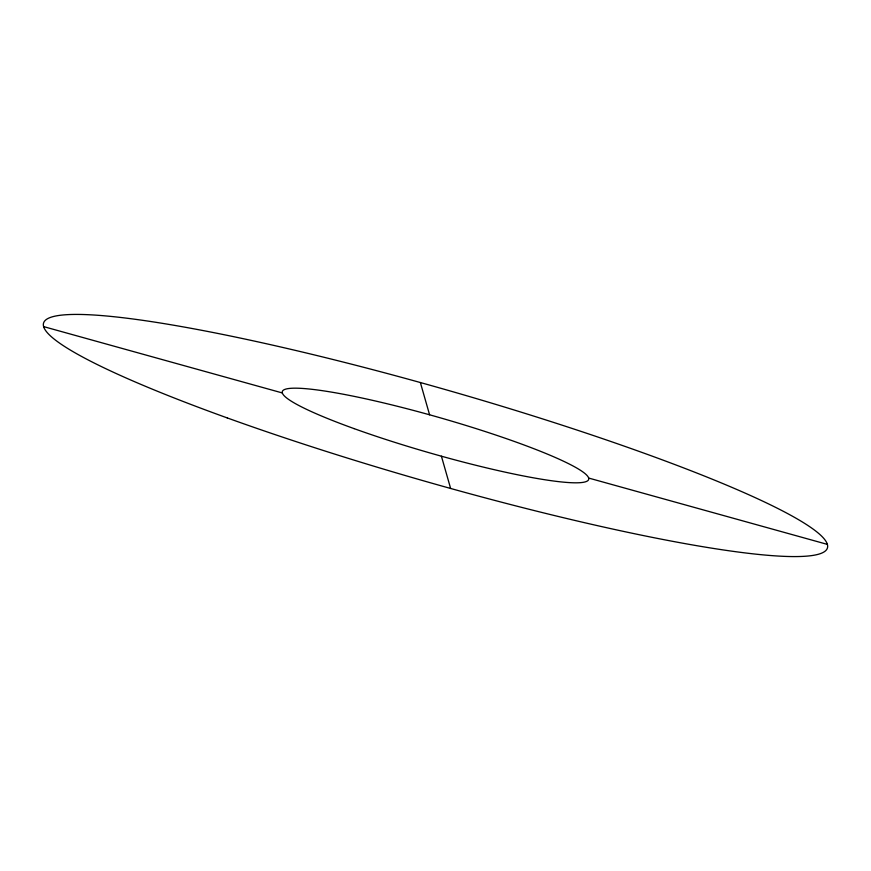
<?xml version="1.0" encoding="UTF-8"?>
<svg xmlns="http://www.w3.org/2000/svg" width="871" height="871" viewBox="0 0 871 871"><rect width="100%" height="100%" fill="white"/><g stroke="black" fill="none" stroke-linecap="round" stroke-linejoin="round"><path stroke-width="1.31" d="M43.626 326.614L282.356 392.952M588.644 478.048L827.374 544.386M420.366 382.532L429.588 414.803M441.412 456.197L450.634 488.468M227.266 417.928A407.748 46.86 16 0 0 827.406 548.033A407.748 46.86 16 0 0 251.839 340.539A407.748 46.86 16 0 0 227.266 417.928M354.116 428.63A159.349 18.313 16 0 0 588.654 479.475A159.349 18.313 16 0 0 363.719 398.385A159.349 18.313 16 0 0 354.116 428.63"/></g></svg>
